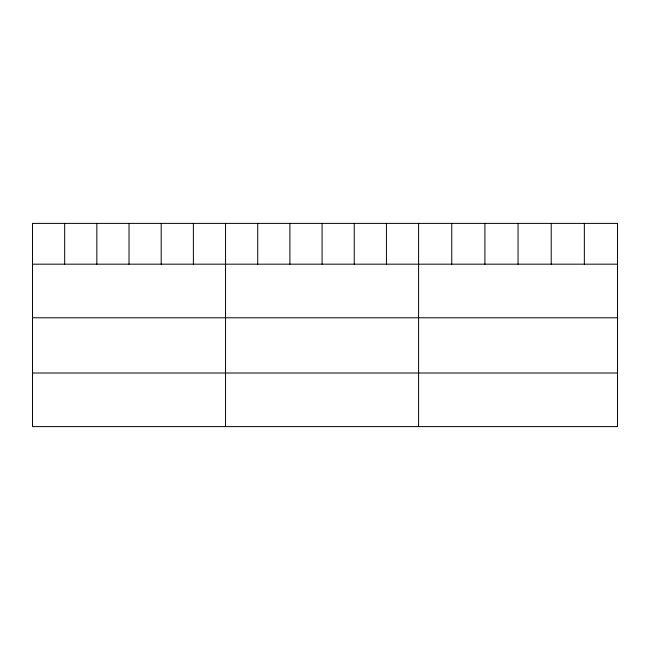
<?xml version="1.0" encoding="UTF-8"?>
<svg xmlns="http://www.w3.org/2000/svg" width="650" height="650" viewBox="0 0 650 650"><rect width="100%" height="100%" fill="white"/><g stroke="black" fill="none" stroke-linecap="round" stroke-linejoin="round"><path stroke-width="0.97" d="M617.5 264.176L617.5 426.611L32.5 426.611L32.5 223.389L617.5 223.389L617.5 264.176L32.5 264.176M32.5 317.785L617.5 317.785M32.5 373.011L617.5 373.011M584.35 223.389L584.35 264.176M551.2 223.389L551.2 264.176M518.05 223.389L518.05 264.176M484.9 223.389L484.9 264.176M451.75 223.389L451.75 264.176M418.6 223.389L418.6 426.611M386.425 223.389L386.425 264.176M354.25 223.389L354.25 264.176M322.075 223.389L322.075 264.176M289.9 223.389L289.9 264.176M257.725 223.389L257.725 264.176M225.55 223.389L225.55 426.611M193.375 223.389L193.375 264.176M161.2 223.389L161.2 264.176M129.025 223.389L129.025 264.176M96.85 223.389L96.85 264.176M64.675 223.389L64.675 264.176"/></g></svg>
